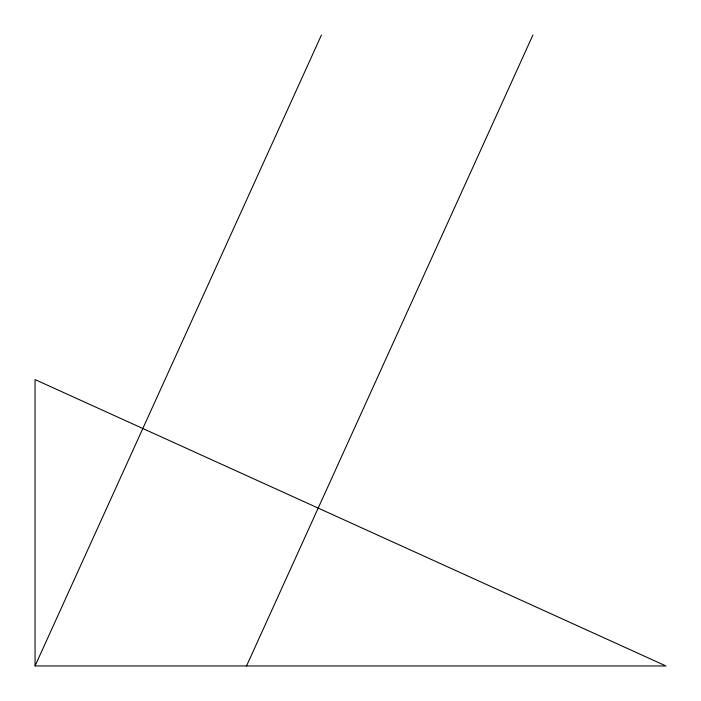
<?xml version="1.0" encoding="UTF-8"?>
<svg xmlns="http://www.w3.org/2000/svg" width="701" height="701" viewBox="0 0 701 701"><rect width="100%" height="100%" fill="white"/><g stroke="black" fill="none" stroke-linecap="round" stroke-linejoin="round"><path stroke-width="1.05" d="M35.05 665.95L35.05 379.574L665.95 665.95L35.05 665.95L321.426 35.05M246.533 665.95L532.909 35.05"/></g></svg>
